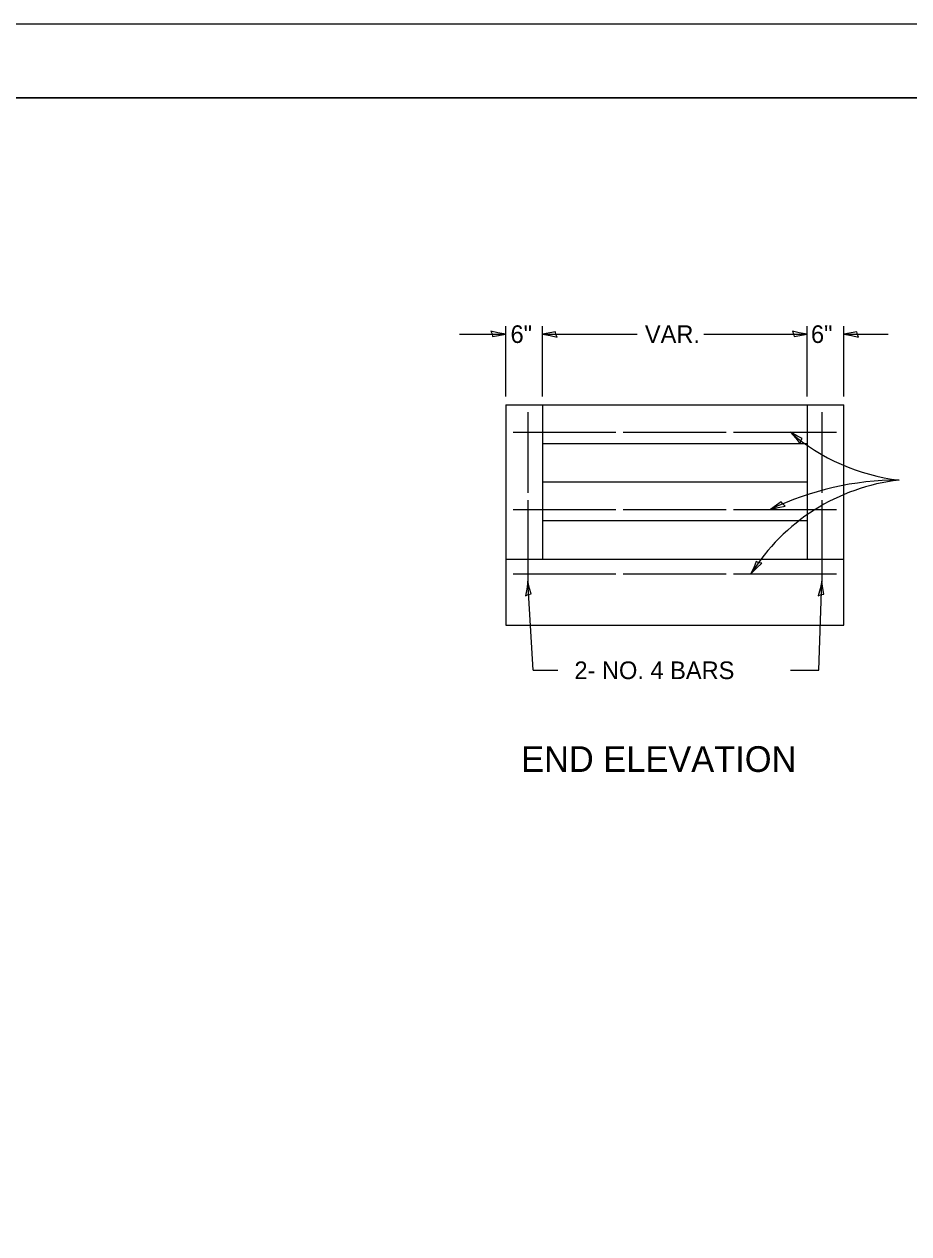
# Model space of a CAD drawing. Extents: x 1875357 to 1890680, y 2257528 to 2269761.
# Drawn here: x 1881203.7 to 1881504.6, y 2258484.7 to 2258896.4 of the extents above; entities that cross this region are included whole.
import ezdxf

# ---------------------------------------------------------------- set-up
doc = ezdxf.new("R2010")
doc.units = 0
for name, color, linetype in [('Design_PR_Roadway Dimensions', 7, 'Continuous'), ('Design_PR_Roadway Notes', 7, 'Continuous'), ('Design_PR_Sidewalk', 7, 'Continuous'), ('Sheets_50 Reference Boundary', 7, 'Continuous'), ('Sheets_General Details', 7, 'Continuous'), ('Sheets_Printer Plotting Border', 7, 'Continuous')]:
    doc.layers.add(name, color=color, linetype=linetype)

msp = doc.modelspace()

# ---------------------------------------------------------------- linework, layer by layer
at = {"layer": 'Design_PR_Roadway Dimensions'}
for p, q in [((1881351.77, 2258790.9), (1881367.45, 2258790.9)), ((1881367.45, 2258769.7), (1881367.45, 2258793.65)), ((1881379.95, 2258769.7), (1881379.95, 2258793.65)), ((1881379.95, 2258790.9), (1881412.15, 2258790.9)), ((1881434.85, 2258790.9), (1881469.95, 2258790.9)), ((1881469.95, 2258769.7), (1881469.95, 2258793.65)), ((1881482.45, 2258769.7), (1881482.45, 2258793.65)), ((1881482.45, 2258790.9), (1881497.48, 2258790.9)), ((1881376.84, 2258676.51), (1881374.95, 2258706.86)), ((1881474, 2258676.51), (1881474.95, 2258706.86)), ((1881376.84, 2258676.51), (1881385.16, 2258676.51)), ((1881464.33, 2258676.51), (1881474, 2258676.51))]:
    msp.add_line(p, q, dxfattribs=at)
for points in [[(1881362.45, 2258791.95), (1881362.86, 2258790.99), (1881363.02, 2258790.07), (1881364.95, 2258790.47), (1881367.45, 2258790.9), (1881364.79, 2258791.39)], [(1881384.95, 2258789.86), (1881384.55, 2258790.82), (1881384.39, 2258791.74), (1881382.45, 2258791.34), (1881379.95, 2258790.9), (1881382.62, 2258790.42)], [(1881464.95, 2258791.95), (1881465.36, 2258790.99), (1881465.52, 2258790.07), (1881467.45, 2258790.47), (1881469.95, 2258790.9), (1881467.29, 2258791.39)], [(1881487.45, 2258789.86), (1881487.05, 2258790.82), (1881486.89, 2258791.74), (1881484.95, 2258791.34), (1881482.45, 2258790.9), (1881485.12, 2258790.42)], [(1881467.6, 2258753.6), (1881467.86, 2258754.61), (1881468.3, 2258755.44), (1881466.52, 2258756.3), (1881464.28, 2258757.49), (1881466.09, 2258755.47)], [(1881462.47, 2258732.4), (1881461.69, 2258733.1), (1881461.16, 2258733.87), (1881459.58, 2258732.68), (1881457.5, 2258731.24), (1881460.12, 2258731.92)], [(1881454.54, 2258712.92), (1881453.51, 2258713.12), (1881452.66, 2258713.5), (1881451.92, 2258711.68), (1881450.88, 2258709.36), (1881452.77, 2258711.3)], [(1881374.22, 2258701.81), (1881375.15, 2258702.27), (1881376.06, 2258702.49), (1881375.54, 2258704.39), (1881374.95, 2258706.86), (1881374.63, 2258704.17)], [(1881473.75, 2258701.9), (1881474.72, 2258702.27), (1881475.65, 2258702.4), (1881475.31, 2258704.35), (1881474.95, 2258706.86), (1881474.38, 2258704.21)]]:
    msp.add_lwpolyline(points, close=True, dxfattribs=at)
for centre, radius, start, end in [((1881509.15, 2258809.45), 68.65, 229.1892, 263.3694), ((1881509.15, 2258673.06), 68.65, 96.6306, 148.0775), ((1881501.5, 2258639.59), 101.67, 90.1601, 115.6491)]:
    msp.add_arc(centre, radius, start, end, dxfattribs=at)
at = {"layer": 'Design_PR_Sidewalk'}
for p, q in [((1881367.45, 2258766.86), (1881367.45, 2258691.86)), ((1881367.45, 2258766.86), (1881379.95, 2258766.86)), ((1881379.95, 2258766.86), (1881469.95, 2258766.86)), ((1881379.95, 2258766.86), (1881379.95, 2258714.36)), ((1881469.95, 2258766.86), (1881482.45, 2258766.86)), ((1881469.95, 2258766.86), (1881469.95, 2258714.36)), ((1881482.45, 2258691.86), (1881482.45, 2258766.86)), ((1881374.95, 2258764.36), (1881374.95, 2258736.86)), ((1881474.95, 2258764.36), (1881474.95, 2258736.86)), ((1881369.95, 2258757.49), (1881404.95, 2258757.49)), ((1881379.95, 2258753.74), (1881469.95, 2258753.74)), ((1881407.45, 2258757.49), (1881442.45, 2258757.49)), ((1881444.95, 2258757.49), (1881479.95, 2258757.49)), ((1881379.95, 2258740.61), (1881469.95, 2258740.61)), ((1881374.95, 2258734.36), (1881374.95, 2258706.86)), ((1881474.95, 2258734.36), (1881474.95, 2258706.86)), ((1881369.95, 2258731.24), (1881404.95, 2258731.24)), ((1881407.45, 2258731.24), (1881442.45, 2258731.24)), ((1881444.95, 2258731.24), (1881479.95, 2258731.24)), ((1881379.95, 2258727.49), (1881469.95, 2258727.49)), ((1881367.45, 2258714.36), (1881482.45, 2258714.36)), ((1881369.95, 2258709.36), (1881404.95, 2258709.36)), ((1881407.45, 2258709.36), (1881442.45, 2258709.36)), ((1881444.95, 2258709.36), (1881479.95, 2258709.36)), ((1881367.45, 2258691.86), (1881482.45, 2258691.86))]:
    msp.add_line(p, q, dxfattribs=at)
at = {"layer": 'Sheets_50 Reference Boundary'}
msp.add_lwpolyline([(1880557.4, 2258871.38), (1882132.4, 2258871.38), (1882132.4, 2257871.39), (1880557.4, 2257871.39)], close=True, dxfattribs=at)
at = {"layer": 'Sheets_General Details'}
msp.add_line((1882157.4, 2258896.39), (1880457.4, 2258896.39), dxfattribs=at)
msp.add_lwpolyline([(1880557.4, 2258871.39), (1882132.4, 2258871.39), (1882132.4, 2257821.39), (1880557.4, 2257821.39)], close=True, dxfattribs=at)
at = {"layer": 'Sheets_Printer Plotting Border'}
msp.add_lwpolyline([(1880457.4, 2257796.39), (1882157.4, 2257796.39), (1882157.4, 2258896.39), (1880457.4, 2258896.39)], close=True, dxfattribs=at)

# ---------------------------------------------------------------- texts
at = {"layer": 'Design_PR_Roadway Notes'}
for s, height, p in [('6"', 6, (1881369.1, 2258787.9)), ('VAR.', 6, (1881414.8, 2258787.9)), ('6"', 6, (1881471.28, 2258787.9)), ('2- NO. 4 BARS', 6, (1881390.83, 2258673.51)), ('END ELEVATION', 8.75, (1881372.69, 2258641.92))]:
    msp.add_text(s, height=height, dxfattribs=at).set_placement(p)

doc.saveas('drawing.dxf')
